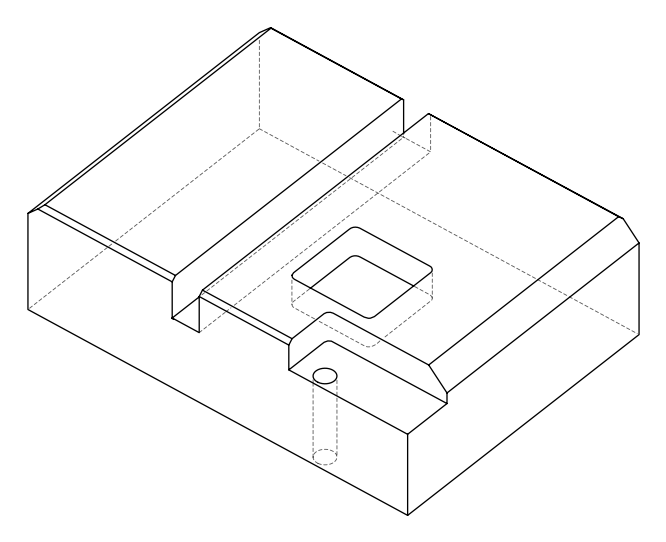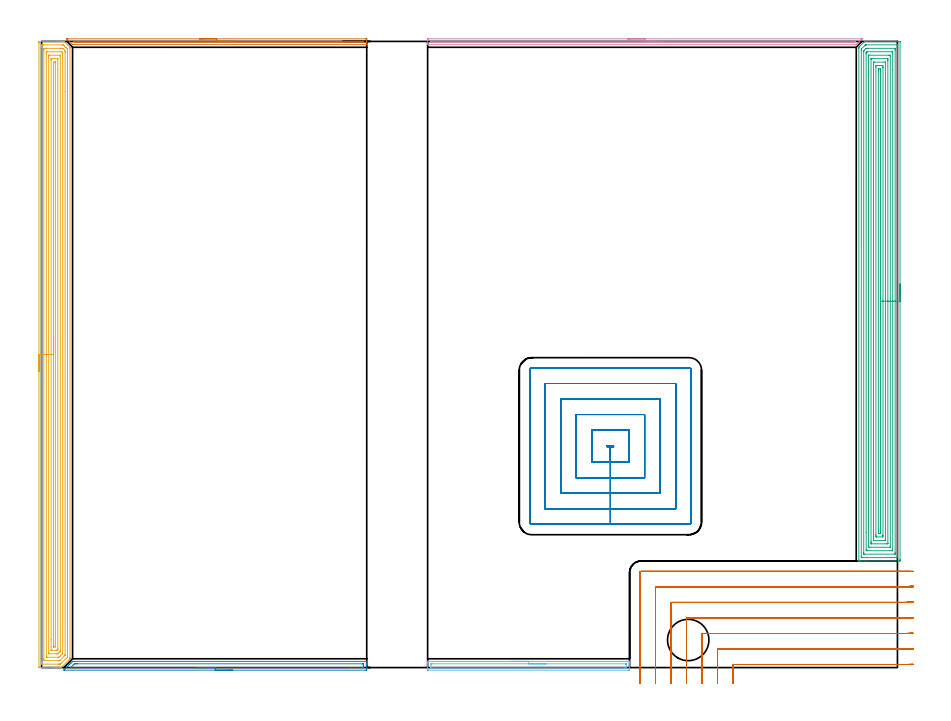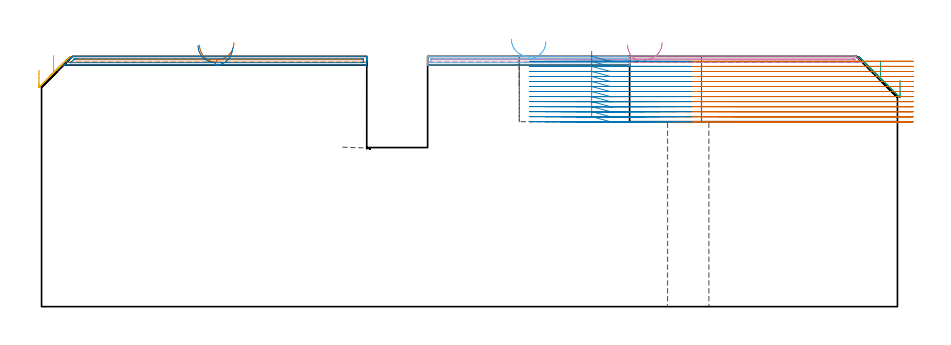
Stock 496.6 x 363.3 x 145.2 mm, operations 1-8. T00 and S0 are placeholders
(PLAN: 10 operations, 3 tool changes, 133.2 min)
(1 AREA_MILL | FG_CHAMFER_SURFACE | UGT0205_001 | 2.91 min | 1036 mm3)
(2 AREA_MILL_1 | FG_CHAMFER_SURFACE_1 | UGT0205_001 | 2.96 min | 2375 mm3)
(3 AREA_MILL_2 | FG_CHAMFER_SURFACE_2 | UGT0205_001 | 22.01 min | 88460 mm3)
(4 AREA_MILL_3 | FG_CHAMFER_SURFACE_3 | UGT0205_001 | 4.15 min | 1449 mm3)
(5 AREA_MILL_4 | FG_CHAMFER_SURFACE_4 | UGT0205_001 | 20.53 min | 58744 mm3)
(6 AREA_MILL_5 | FG_CHAMFER_SURFACE_5 | UGT0205_001 | 2.06 min | 1617 mm3)
(7 MILL_CORNER_NOTCH_RECTANGULAR | CORNER_NOTCH_RECTANGULAR | NXT0201_011 | Follow Part, ap 3, ae 75% | 33.61 min | 361281 mm3)
(8 MILL_RECTANGULAR_POCKET | POCKET_RECTANGULAR_STRAIGHT | NXT0201_011 | Follow Part, ap 3, ae 75% | 32.32 min | 409814 mm3)
(9 MILL_RECTANGULAR_SLOT | SLOT_RECTANGULAR | UGT0201_004 | Follow Part, ap 8, ae 75% | 12.19 min | 678312 mm3)
(10 INDEXABLE_INSERT_DRILL_THROUGH_HOLE_FROM_SOLID | STEP1HOLE | NXT0302_019 | 0.45 min | 48552 mm3)
(TOOL UGT0205_001 | Chamfer Mill 20 x 3 x 45 deg. | D20 FL50 Z2)
(TOOL NXT0201_011 | ENDMILL 12mm [2P460-1200-NA 1630] | D12 FL38 Z6)
(TOOL UGT0201_004 | End Mill 32 mm | D32 FL53 Z6)
(TOOL NXT0302_019 | Index. Insert Drill 24mm [880-D2400L25-05] | D24 PA176 FL120 Z2)
(OP 1 AREA_MILL)
G17 G21 G94 G90
T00 M6
G54
G17 G0 G90 X91.65 Y364.8 S1061 M3
G43 Z155.2 H0
Z151.8
G94 G1 X91.688 Z150.928 F250.
X91.802 Z150.064
X91.991 Z149.212
X92.253 Z148.38
X92.587 Z147.574
X92.99 Z146.8
X93.458 Z146.064
X93.99 Z145.372
X94.579 Z144.729
X95.222 Z144.14
X95.914 Z143.608
X96.65 Z143.14
X97.424 Z142.737
X98.23 Z142.403
X99.062 Z142.141
X99.914 Z141.952
X100.778 Z141.838
X101.65 Z141.8
X188.11
X188.361 Y364.798 Z141.802
X188.697 Y364.791 Z141.806
X188.7 Y364.698 Z141.899
Y363.538 Z143.058
Y362.971 Z143.628
Y362.662 Z143.938
Y361.649 Z144.95
X188.698 Y361.523 Z145.07
X188.69 Y361.402 Z145.188
X188.556 Y361.4 Z145.2
X18.755
X17.995 Y361.405 Z145.19
X17.949 Y361.45 Z145.146
X17.864 Y361.535 Z145.063
X14.949 Y364.451 Z142.149
X14.744 Y364.658 Z141.942
X14.619 Y364.793 Z141.806
X14.744 Y364.8 Z141.8
X101.65
Y363.386 Z143.214
X186.327 Y363.385 Z143.215
X186.485 Y363.383 Z143.217
X186.664 Y363.379 Z143.221
X186.691 Y363.37 Z143.23
X186.695 Y363.348 Z143.252
X186.697 Y363.324 Z143.276
X186.699 Y363.173 Z143.427
X186.693 Y362.917 Z143.683
X186.69 Y362.857 Z143.743
X186.682 Y362.821 Z143.779
X186.172 Y362.814 Z143.786
X19.412 Y362.815 Z143.785
X19.084 Y362.82 Z143.78
X19.048 Y362.821 Z143.779
X18.962 Y362.899 Z143.701
X18.849 Y363.004 Z143.596
X18.755 Y363.095 Z143.505
X18.539 Y363.315 Z143.285
X18.498 Y363.36 Z143.24
X18.484 Y363.377 Z143.223
X18.488 Y363.379 Z143.221
X18.538 Y363.381 Z143.219
X18.755 Y363.385 Z143.215
X18.911 Y363.386 Z143.214
X19.492
X101.65
X102.522 Z143.252
X103.386 Z143.366
X104.238 Z143.555
X105.07 Z143.817
X105.876 Z144.151
X106.65 Z144.554
X107.386 Z145.023
X108.078 Z145.554
X108.721 Z146.143
X109.31 Z146.786
X109.842 Z147.478
X110.31 Z148.214
X110.713 Z148.988
X111.047 Z149.794
X111.309 Z150.626
X111.498 Z151.478
X111.612 Z152.343
X111.65 Z153.214
G0 Z155.2
M5
M2
(OP 2 AREA_MILL_1)
G17 G21 G94 G90
T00 M6
G54
G17 G0 G90 X110.8 Y-1.5 S1061 M3
G43 Z155.2 H0
Z150.1
G94 G1 X110.762 Z149.228 F250.
X110.648 Z148.364
X110.459 Z147.512
X110.197 Z146.68
X109.863 Z145.874
X109.46 Z145.1
X108.992 Z144.364
X108.461 Z143.672
X107.871 Z143.029
X107.228 Z142.44
X106.536 Z141.908
X105.8 Z141.44
X105.026 Z141.037
X104.22 Z140.703
X103.388 Z140.441
X102.537 Z140.252
X101.672 Z140.138
X100.8 Z140.1
X13.04
X12.919 Y-1.493 Z140.106
X13.04 Y-1.363 Z140.237
X13.262 Y-1.138 Z140.462
X13.485 Y-0.915 Z140.684
X14.72 Y0.321 Z141.919
X14.821 Y0.423 Z142.019
X15.012 Y0.612 Z142.211
X15.887 Y1.488 Z143.086
X16.158 Y1.759 Z143.357
X16.323 Y1.925 Z143.52
X16.484 Y2.085 Z143.683
X16.603 Y2.204 Z143.802
X16.76 Y2.363 Z143.958
X16.914 Y2.515 Z144.113
X17.049 Y2.65 Z144.248
X17.198 Y2.8 Z144.396
X17.344 Y2.945 Z144.543
X17.494 Y3.095 Z144.693
X17.636 Y3.238 Z144.833
X17.94 Y3.539 Z145.138
X17.999 Y3.593 Z145.192
X18.831 Y3.6 Z145.2
X188.561
X188.69 Y3.597 Z145.188
X188.698 Y3.489 Z145.081
X188.7 Y3.374 Z144.972
Y2.691 Z144.29
Y2.035 Z143.634
Y1.488 Z143.083
Y1.214 Z142.811
Y0.612 Z142.209
Y0.339 Z141.936
Y-0.263 Z141.332
Y-0.837 Z140.758
X188.696 Y-1.138 Z140.457
X188.69 Y-1.492 Z140.104
X188.48 Y-1.496 Z140.101
X188.115 Y-1.5 Z140.1
X100.8
Y-0.086 Z141.514
X17.447 Y-0.085 Z141.515
X17.049 Y-0.083 Z141.517
X16.863 Y-0.08 Z141.52
X16.786 Y-0.076 Z141.524
X16.819 Y-0.037 Z141.563
X16.868 Y0.015 Z141.615
X17.049 Y0.199 Z141.799
X17.257 Y0.408 Z142.008
X18.337 Y1.488 Z143.088
X18.582 Y1.732 Z143.332
X18.831 Y1.978 Z143.578
X19.029 Y2.168 Z143.768
X19.722 Y2.181 Z143.781
X19.904 Y2.184 Z143.784
X20.613 Y2.186 Z143.786
X20.793
X186.333 Y2.185 Z143.785
X186.516 Y2.183 Z143.783
X186.664 Y2.179 Z143.779
X186.691 Y2.176 Z143.776
X186.695 Y2.157 Z143.757
X186.697 Y2.135 Z143.735
X186.7 Y2.003 Z143.603
Y1.488 Z143.088
Y1.128 Z142.728
X186.698 Y0.612 Z142.212
X186.694 Y0.259 Z141.859
X186.679 Y-0.079 Z141.521
X186.333 Y-0.083 Z141.517
X186.152 Y-0.085 Z141.515
X179.983 Y-0.086 Z141.514
X100.8
X99.929 Z141.552
X99.064 Z141.666
X98.212 Z141.855
X97.38 Z142.117
X96.574 Z142.451
X95.8 Z142.854
X95.064 Z143.323
X94.372 Z143.854
X93.729 Z144.443
X93.14 Z145.086
X92.609 Z145.778
X92.14 Z146.514
X91.737 Z147.288
X91.403 Z148.094
X91.141 Z148.926
X90.952 Z149.778
X90.838 Z150.643
X90.8 Z151.514
G0 Z155.2
M5
M2
(OP 3 AREA_MILL_2)
G17 G21 G94 G90
T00 M6
G54
G17 G0 G90 X498.1 Y222.55 S1061 M3
G43 Z155.2 H0
Z131.3
G94 G1 Y222.512 Z130.428 F250.
Y222.398 Z129.563
Y222.209 Z128.712
Y221.947 Z127.88
Y221.613 Z127.074
Y221.21 Z126.3
Y220.742 Z125.564
Y220.21 Z124.872
Y219.621 Z124.229
Y218.978 Z123.639
Y218.286 Z123.108
Y217.55 Z122.64
Y216.776 Z122.237
Y215.97 Z121.903
Y215.138 Z121.641
Y214.287 Z121.452
Y213.422 Z121.338
Y212.55 Z121.3
Y62.838
X498.099 Y62.422 Z121.301
X498.095 Y61.949 Z121.303
X498.092 Y61.809 Z121.306
X497.628 Y61.8 Z121.769
X477.935 Z141.46
X475.555 Z143.84
X474.863 Z144.536
X474.57 Z144.83
X474.212 Z145.179
X474.203 Y61.807 Z145.188
X474.2 Y61.975 Z145.2
Y359.104
X474.206 Y359.902 Z145.192
X474.298 Y359.997 Z145.1
X474.672 Y360.373 Z144.727
X477.424 Y363.125 Z141.974
X477.458 Y363.16 Z141.939
X477.525 Y363.229 Z141.868
X477.598 Y363.29 Z141.793
X477.664 Y363.299 Z141.727
X478.108 Y363.3 Z141.291
X478.395 Z141.005
X479.087 Z140.308
X480.315 Z139.082
X480.853 Z138.542
X481.467 Z137.929
X497.628 Z121.769
X497.899 Y363.297 Z121.498
X498.092 Y363.29 Z121.306
X498.099 Y363.095 Z121.299
X498.1 Y212.55 Z121.3
X496.686 Z122.714
Y63.896
X496.685 Y63.844 Z122.715
X496.682 Y63.82 Z122.718
X496.68 Y63.814 Z122.72
X496.669 Y63.81 Z122.731
X496.265 Y63.802 Z123.135
X493.066 Y63.8 Z126.334
X476.438 Y63.801 Z142.962
X475.956 Y63.803 Z143.444
X475.726 Y63.81 Z143.674
X475.621 Y63.826 Z143.779
X475.615 Y64.148 Z143.785
Y64.209
X475.614 Y358.21 Z143.786
X475.616 Y358.627 Z143.784
X475.619 Y358.835 Z143.781
X475.621 Y358.857 Z143.779
X475.63 Y358.872 Z143.77
X475.655 Y358.902 Z143.745
X475.704 Y358.953 Z143.696
X477.641 Y360.891 Z141.759
X477.926 Y361.172 Z141.474
X478.021 Y361.261 Z141.379
X478.054 Y361.29 Z141.346
X478.103 Y361.293 Z141.297
X478.204 Y361.296 Z141.196
X478.683 Y361.3 Z140.717
X495.862 Y361.299 Z123.538
X496.344 Y361.297 Z123.056
X496.574 Y361.29 Z122.826
X496.679 Y361.274 Z122.721
X496.685 Y360.952 Z122.715
Y360.891
X496.686 Y212.55 Z122.714
X495.272 Z124.128
X495.271 Y66.594 Z124.129
X495.269 Y65.996 Z124.131
X495.266 Y65.849 Z124.134
X495.265 Y65.819 Z124.135
X495.237 Y65.81 Z124.163
X495.17 Y65.803 Z124.23
X494.979 Y65.801 Z124.421
X477.321 Z142.079
X477.127 Y65.803 Z142.273
X477.072 Y65.806 Z142.328
X477.041 Y65.81 Z142.359
X477.035 Y65.822 Z142.365
X477.032 Y65.898 Z142.368
X477.03 Y65.996 Z142.37
X477.029 Y66.292 Z142.371
X477.028 Y66.89 Z142.372
X477.029 Y357.612 Z142.371
X477.031 Y357.711 Z142.369
X477.035 Y357.789 Z142.365
X477.04 Y357.829 Z142.36
X477.365 Y358.166 Z142.035
X478.303 Y359.104 Z141.097
X478.464 Y359.256 Z140.936
X478.493 Y359.282 Z140.907
X478.57 Y359.29 Z140.83
X478.699 Y359.295 Z140.701
X478.893 Y359.299 Z140.507
X494.979 Z124.421
X495.173 Y359.297 Z124.227
X495.228 Y359.294 Z124.172
X495.259 Y359.29 Z124.141
X495.265 Y359.278 Z124.135
X495.268 Y359.202 Z124.132
X495.27 Y359.104 Z124.13
X495.271 Y358.808 Z124.129
X495.272 Y358.21 Z124.128
Y212.55
X493.857 Z125.543
Y68.677
X493.853 Y68.03 Z125.547
X493.851 Y67.818 Z125.549
X493.647 Y67.81 Z125.753
X493.213 Y67.8 Z126.187
X493.197 Z126.203
X479.07 Z140.33
X478.651 Y67.807 Z140.749
X478.45 Y67.812 Z140.95
X478.448 Y67.928 Z140.952
X478.444 Y68.434 Z140.956
X478.443 Y78.273 Z140.957
Y356.181
X478.444 Y356.423 Z140.956
X478.448 Y356.748 Z140.952
X478.45 Y356.785 Z140.95
X478.469 Y356.81 Z140.931
X478.511 Y356.858 Z140.889
X478.583 Y356.933 Z140.817
X478.751 Y357.102 Z140.649
X478.887 Y357.234 Z140.513
X478.931 Y357.273 Z140.469
X478.953 Y357.29 Z140.447
X478.979 Y357.293 Z140.421
X479.087 Y357.299 Z140.313
X479.103 Y357.3 Z140.297
X493.23 Z126.17
X493.649 Y357.293 Z125.751
X493.85 Y357.288 Z125.55
X493.852 Y357.172 Z125.548
X493.856 Y356.666 Z125.544
X493.857 Y346.82 Z125.543
Y212.55
X492.443 Z126.957
Y70.236
X492.442 Y70.008 Z126.958
X492.438 Y69.856 Z126.962
X492.436 Y69.808 Z126.964
X492.432 Y69.806 Z126.968
X492.412 Y69.803 Z126.988
X492.331 Y69.801 Z127.069
X480.626 Y69.8 Z138.774
X479.97 Y69.804 Z139.43
X479.877 Y69.807 Z139.523
X479.868 Y69.809 Z139.532
X479.864 Y69.85 Z139.536
X479.86 Y69.97 Z139.54
X479.858 Y70.122 Z139.542
X479.857 Y70.578 Z139.543
Y354.864
X479.859 Y355.092 Z139.541
X479.862 Y355.244 Z139.538
X479.864 Y355.292 Z139.536
X479.868 Y355.294 Z139.532
X479.888 Y355.297 Z139.512
X479.97 Y355.299 Z139.43
X491.674 Y355.3 Z127.726
X492.331 Y355.296 Z127.069
X492.423 Y355.293 Z126.977
X492.432 Y355.292 Z126.968
X492.436 Y355.25 Z126.964
X492.44 Y355.129 Z126.96
X492.442 Y354.978 Z126.958
X492.443 Y354.75 Z126.957
Y354.636
Y212.55
X491.029 Z128.371
Y72.017
X491.027 Y71.899 Z128.373
X491.025 Y71.841 Z128.375
X491.023 Y71.818 Z128.377
X491.004 Y71.807 Z128.396
X490.565 Y71.803 Z128.835
X490.128 Y71.8 Z129.272
X481.735 Y71.801 Z137.665
X481.295 Y71.804 Z138.105
X481.278 Y71.81 Z138.122
X481.276 Y71.823 Z138.124
X481.273 Y72.252 Z138.127
X481.271 Y72.721 Z138.129
Y73.145
X481.272 Y353.083 Z138.128
X481.273 Y353.201 Z138.127
X481.275 Y353.259 Z138.125
X481.277 Y353.282 Z138.123
X481.296 Y353.293 Z138.104
X481.735 Y353.297 Z137.665
X482.172 Y353.3 Z137.228
X490.565 Y353.299 Z128.835
X491.005 Y353.296 Z128.395
X491.022 Y353.29 Z128.378
X491.024 Y353.277 Z128.376
X491.027 Y352.848 Z128.373
X491.029 Y352.379 Z128.371
Y351.955
Y212.55
X489.615 Z129.785
Y74.107
X489.609 Y73.816 Z129.791
X489.553 Y73.81 Z129.847
X489.428 Y73.805 Z129.972
X489.271 Y73.801 Z130.129
X482.752 Y73.8 Z136.648
X482.726 Y73.802 Z136.674
X482.699 Y73.806 Z136.701
X482.692 Y73.81 Z136.708
X482.689 Y73.817 Z136.711
X482.687 Y73.847 Z136.713
X482.685 Y73.971 Z136.715
Y74.039
X482.686 Y350.993 Z136.714
X482.692 Y351.284 Z136.708
X482.747 Y351.29 Z136.653
X482.872 Y351.295 Z136.528
X483.029 Y351.299 Z136.371
X489.446 Y351.3 Z129.954
X489.548 Z129.852
X489.574 Y351.298 Z129.826
X489.601 Y351.294 Z129.799
X489.608 Y351.29 Z129.792
X489.611 Y351.283 Z129.789
X489.613 Y351.253 Z129.787
X489.615 Y351.129 Z129.785
Y351.061
Y212.55
X488.201 Z131.199
X488.2 Y76.72 Z131.2
X488.199 Y76.433 Z131.201
X488.194 Y75.826 Z131.206
X487.941 Y75.801 Z131.459
X484.41 Y75.8 Z134.991
X484.384 Y75.802 Z135.016
X484.107 Y75.826 Z135.293
X484.102 Y76.111 Z135.298
X484.1 Y76.72 Z135.3
Y77.008
Y348.38
X484.101 Y348.667 Z135.299
X484.107 Y349.274 Z135.293
X484.36 Y349.299 Z135.04
X487.891 Y349.3 Z131.509
X487.916 Y349.298 Z131.484
X488.193 Y349.274 Z131.207
X488.198 Y348.989 Z131.202
X488.2 Y348.38 Z131.2
Y348.092
X488.201 Y212.55 Z131.199
X486.786 Z132.614
Y78.507
X486.783 Y77.866 Z132.617
X486.78 Y77.822 Z132.62
X486.778 Y77.81 Z132.622
X486.761 Y77.808 Z132.639
X486.674 Y77.803 Z132.726
X486.499 Y77.801 Z132.901
X485.723 Z133.677
X485.601 Y77.804 Z133.799
X485.541 Y77.809 Z133.859
X485.52 Y77.813 Z133.88
X485.519 Y77.831 Z133.881
X485.515 Y78.256 Z133.885
X485.514 Y78.507 Z133.886
Y79.151
Y346.593
X485.517 Y347.234 Z133.883
X485.52 Y347.278 Z133.88
X485.523 Y347.29 Z133.877
X485.539 Y347.292 Z133.861
X485.626 Y347.297 Z133.774
X485.801 Y347.299 Z133.599
X486.578 Z132.822
X486.699 Y347.296 Z132.701
X486.759 Y347.291 Z132.641
X486.78 Y347.287 Z132.62
X486.781 Y347.269 Z132.619
X486.785 Y346.844 Z132.615
X486.786 Y346.593 Z132.614
Y345.949
Y212.55
Y211.678 Z132.652
Y210.814 Z132.766
Y209.962 Z132.954
Y209.13 Z133.217
Y208.324 Z133.551
Y207.55 Z133.953
Y206.814 Z134.422
Y206.122 Z134.953
Y205.479 Z135.543
Y204.89 Z136.186
Y204.359 Z136.878
Y203.89 Z137.614
Y203.487 Z138.388
Y203.153 Z139.193
Y202.891 Z140.025
Y202.702 Z140.877
Y202.588 Z141.742
Y202.55 Z142.614
G0 Z155.2
M5
M2
(OP 4 AREA_MILL_3)
G17 G21 G94 G90
T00 M6
G54
G17 G0 G90 X340.05 Y364.8 S1061 M3
G43 Z155.2 H0
Z151.8
G94 G1 X340.088 Z150.928 F250.
X340.202 Z150.064
X340.391 Z149.212
X340.653 Z148.38
X340.987 Z147.574
X341.39 Z146.8
X341.858 Z146.064
X342.39 Z145.372
X342.979 Z144.729
X343.622 Z144.14
X344.314 Z143.608
X345.05 Z143.14
X345.824 Z142.737
X346.63 Z142.403
X347.462 Z142.141
X348.313 Z141.952
X349.178 Z141.838
X350.05 Z141.8
X476.085 Y364.799 Z141.799
X476.087 Y364.795 Z141.803
X476.085 Y364.785 Z141.813
X475.514 Y364.214 Z142.386
X475.278 Y363.977 Z142.619
X474.682 Y363.382 Z143.218
X474.597 Y363.296 Z143.303
X474.402 Y363.1 Z143.496
X473.85 Y362.55 Z144.049
X473.704 Y362.403 Z144.195
X473.525 Y362.223 Z144.373
X473.085 Y361.785 Z144.815
X472.811 Y361.511 Z145.086
X472.702 Y361.405 Z145.191
X471.918 Y361.4 Z145.2
X224.164
X224.01 Y361.402 Z145.188
X224.002 Y361.539 Z145.053
X224. Y361.683 Z144.916
Y362.017 Z144.582
Y362.662 Z143.933
Y363.86 Z142.736
X224.005 Y364.415 Z142.179
X224.01 Y364.791 Z141.804
X224.223 Y364.796 Z141.801
X224.61 Y364.8 Z141.8
X350.05
Y363.386 Z143.214
X471.181
X471.745 Y363.385 Z143.215
X471.918 Y363.383 Z143.217
X472.081 Y363.379 Z143.221
X472.209 Y363.371 Z143.229
X472.152 Y363.309 Z143.291
X472.014 Y363.166 Z143.434
X471.918 Y363.069 Z143.531
X471.709 Y362.867 Z143.733
X471.668 Y362.83 Z143.77
X471.606 Y362.821 Z143.779
X471.025 Y362.816 Z143.784
X470.87 Y362.815 Z143.785
X226.396
X226.239 Y362.816 Z143.784
X226.047 Y362.821 Z143.779
X226.009 Y362.824 Z143.776
X226.005 Y362.85 Z143.75
X226.003 Y362.88 Z143.72
X226.002 Y363.048 Z143.552
X226.01 Y363.358 Z143.242
X226.021 Y363.38 Z143.22
X226.036 Y363.382 Z143.218
X226.076 Y363.384 Z143.216
X226.16 Y363.385 Z143.215
X226.327 Y363.386 Z143.214
X350.05
X350.922 Z143.252
X351.786 Z143.366
X352.638 Z143.555
X353.47 Z143.817
X354.276 Z144.151
X355.05 Z144.554
X355.786 Z145.023
X356.478 Z145.554
X357.121 Z146.143
X357.71 Z146.786
X358.242 Z147.479
X358.71 Z148.214
X359.113 Z148.988
X359.447 Z149.794
X359.709 Z150.626
X359.898 Z151.478
X360.012 Z152.343
X360.05 Z153.214
G0 Z155.2
M5
M2
(OP 5 AREA_MILL_4)
G17 G21 G94 G90
T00 M6
G54
G17 G0 G90 X-1.5 Y171.65 S1061 M3
G43 Z155.2 H0
Z137.2
G94 G1 Y171.688 Z136.328 F250.
Y171.802 Z135.464
Y171.991 Z134.612
Y172.253 Z133.78
Y172.587 Z132.974
Y172.99 Z132.2
Y173.459 Z131.464
Y173.99 Z130.772
Y174.579 Z130.129
Y175.222 Z129.54
Y175.914 Z129.008
Y176.65 Z128.54
Y177.424 Z128.137
Y178.23 Z127.803
Y179.062 Z127.541
Y179.914 Z127.352
Y180.778 Z127.238
Y181.65 Z127.2
Y362.338
X-1.499 Y362.674 Z127.201
X-1.494 Y363.227 Z127.203
X-1.492 Y363.292 Z127.206
X-0.944 Y363.3 Z127.753
X9.722 Z138.417
X11.143 Z139.84
X11.5 Z140.195
X12.213 Z140.913
X12.921 Z141.621
X13.1 Z141.792
X13.105 Y363.299 Z141.797
X13.276 Y363.124 Z141.976
X16.389 Y360.013 Z145.088
X16.41 Y359.992 Z145.109
X16.494 Y359.907 Z145.192
X16.5 Y359.098 Z145.2
Y5.99
X16.496 Y5.1 Z145.196
X16.495 Y5.096 Z145.195
X16.389 Y4.988 Z145.087
X11.5 Y0.1 Z140.198
X11.407 Y0.01 Z140.104
X11.143 Y0. Z139.843
X10.436 Z139.135
X9.722 Z138.418
X8.477 Z137.174
X7.056 Z135.751
X-1.211 Y0.001 Z127.486
X-1.492 Y0.01 Z127.206
X-1.499 Y0.29 Z127.199
Y0.31
X-1.5 Y181.65 Z127.2
X-0.086 Z128.614
Y359.992
X-0.084 Y360.886 Z128.616
X-0.083 Y360.914 Z128.617
X-0.056 Y361.29 Z128.644
X0.424 Y361.298 Z129.124
X0.833 Y361.299 Z129.533
X1.31 Y361.3 Z130.01
X11.977 Z140.677
X12.389 Y361.297 Z141.089
X12.526 Y361.294 Z141.226
X12.634 Y361.29 Z141.334
X12.722 Y361.216 Z141.422
X13.063 Y360.886 Z141.763
X14.167 Y359.784 Z142.867
X14.849 Y359.098 Z143.549
X15.056 Y358.884 Z143.756
X15.084 Y358.204 Z143.784
X15.085 Y358.174 Z143.785
Y6.884
X15.084 Y6.855 Z143.784
X15.056 Y6.117 Z143.756
X14.995 Y6.05 Z143.695
X14.939 Y5.99 Z143.639
X11.364 Y2.414 Z140.064
X10.982 Y2.041 Z139.682
X10.959 Y2.021 Z139.659
X10.919 Y2.01 Z139.619
X10.817 Y2.006 Z139.517
X10.611 Y2.002 Z139.311
X10.134 Y2. Z138.834
X9.722 Z138.422
X0.833 Y2.001 Z129.533
X0.354 Y2.003 Z129.054
X-0.056 Y2.01 Z128.644
X-0.083 Y2.414 Z128.617
X-0.084 Y2.443 Z128.616
X-0.086 Y3.308 Z128.614
Y181.65
X1.328 Z130.028
X1.329 Y358.204 Z130.029
X1.33 Y358.599 Z130.03
X1.333 Y359.098 Z130.033
X1.335 Y359.286 Z130.035
X1.525 Y359.296 Z130.225
X1.722 Y359.298 Z130.422
X2.41 Y359.3 Z131.11
X11.3 Y359.299 Z140.
X11.5 Y359.298 Z140.2
X12.198 Y359.29 Z140.898
X12.389 Y359.112 Z141.089
X12.403 Y359.098 Z141.103
X13.278 Y358.224 Z141.978
X13.297 Y358.204 Z141.997
X13.665 Y357.815 Z142.365
X13.668 Y357.31 Z142.368
X13.671 Y356.915 Z142.371
X13.672 Y334.311 Z142.372
X13.671 Y7.383 Z142.371
X13.668 Y7.258 Z142.368
X13.665 Y7.197 Z142.365
X13.661 Y7.172 Z142.361
X13.643 Y7.152 Z142.343
X13.385 Y6.884 Z142.085
X10.657 Y4.156 Z139.357
X10.611 Y4.113 Z139.311
X10.519 Y4.03 Z139.219
X10.481 Y4.01 Z139.181
X10.439 Y4.007 Z139.139
X10.267 Y4.003 Z138.967
X9.923 Y4. Z138.623
X9.722 Z138.422
X1.722 Y4.001 Z130.422
X1.521 Y4.003 Z130.221
X1.388 Y4.007 Z130.088
X1.342 Y4.01 Z130.042
X1.335 Y4.026 Z130.035
X1.333 Y4.071 Z130.033
X1.331 Y4.202 Z130.031
X1.329 Y4.598 Z130.029
X1.328 Y5.096 Z130.028
Y181.65
X2.743 Z131.443
Y356.416
X2.747 Y357.173 Z131.447
X2.749 Y357.277 Z131.449
X2.841 Y357.29 Z131.541
X3.061 Y357.294 Z131.761
X3.5 Y357.3 Z132.2
X11.51 Z140.21
X11.724 Y357.29 Z140.424
X11.913 Y357.127 Z140.613
X12.019 Y357.024 Z140.719
X12.159 Y356.885 Z140.859
X12.248 Y356.792 Z140.948
X12.251 Y356.713 Z140.951
X12.256 Y356.55 Z140.956
X12.257 Y356.416 Z140.957
Y355.654
Y8.805
X12.256 Y8.672 Z140.956
X12.25 Y8.292 Z140.95
X12.244 Y8.205 Z140.944
X12.195 Y8.151 Z140.895
X12.108 Y8.06 Z140.808
X11.829 Y7.778 Z140.529
X11.664 Y7.613 Z140.364
X10.773 Y6.721 Z139.473
X10.611 Y6.56 Z139.311
X10.325 Y6.277 Z139.025
X10.122 Y6.08 Z138.822
X10.05 Y6.01 Z138.75
X9.712 Y6. Z138.412
X3.49 Z132.19
X3.057 Y6.006 Z131.757
X2.841 Y6.01 Z131.541
X2.75 Y6.019 Z131.45
X2.743 Y6.884 Z131.443
Y181.65
X4.157 Z132.857
Y354.861
X4.16 Y355.095 Z132.86
X4.164 Y355.25 Z132.864
X4.166 Y355.291 Z132.866
X4.181 Y355.294 Z132.881
X4.222 Y355.296 Z132.922
X4.389 Y355.299 Z133.089
X4.61 Y355.3 Z133.31
X10.611 Y355.299 Z139.311
X10.835 Y355.297 Z139.535
X10.84 Y355.292 Z139.54
X10.841 Y355.29 Z139.541
X10.843 Y354.628 Z139.543
Y354.395
Y10.227
X10.841 Y9.566 Z139.541
X10.839 Y9.337 Z139.539
X10.836 Y9.259 Z139.536
X10.791 Y9.202 Z139.491
X10.611 Y9.013 Z139.311
X10.442 Y8.842 Z139.142
X10.274 Y8.672 Z138.974
X9.996 Y8.396 Z138.696
X9.722 Y8.127 Z138.422
X9.606 Y8.016 Z138.306
X9.494 Y8.008 Z138.194
X8.833 Y8.001 Z137.533
X8.612 Y8. Z137.312
X4.389 Y8.001 Z133.089
X4.165 Y8.003 Z132.865
X4.16 Y8.008 Z132.86
X4.159 Y8.01 Z132.859
X4.157 Y8.672 Z132.857
Y8.905
Y181.65
X5.571 Z134.271
Y352.545
X5.573 Y352.84 Z134.273
X5.576 Y353.14 Z134.276
X5.578 Y353.28 Z134.278
X5.718 Y353.291 Z134.418
X6.167 Y353.297 Z134.867
X6.599 Y353.3 Z135.299
X7.056 Z135.756
X9.267 Y353.299 Z137.967
X9.406 Y353.293 Z138.106
X9.419 Y353.291 Z138.119
X9.422 Y353.279 Z138.122
X9.425 Y353.233 Z138.125
X9.428 Y353.136 Z138.128
X9.429 Y347.031 Z138.129
X9.428 Y10.756 Z138.128
X9.425 Y10.46 Z138.125
X9.422 Y10.311 Z138.122
X9.419 Y10.279 Z138.119
X9.396 Y10.251 Z138.096
X9.35 Y10.203 Z138.05
X9.218 Y10.073 Z137.918
X9.164 Y10.023 Z137.864
X9.061 Y10.01 Z137.761
X8.833 Y10.006 Z137.533
X8.401 Y10.001 Z137.101
X5.733 Z134.433
X5.594 Y10.008 Z134.294
X5.581 Y10.009 Z134.281
X5.578 Y10.021 Z134.278
X5.575 Y10.068 Z134.275
X5.572 Y10.164 Z134.272
X5.571 Y16.39 Z134.271
Y181.65
X6.985 Z135.685
X6.986 Y351.052 Z135.686
X6.987 Y351.122 Z135.687
X6.991 Y351.193 Z135.691
X7. Y351.29 Z135.7
X7.056 Y351.292 Z135.756
X7.699 Y351.299 Z136.399
X7.944 Y351.3 Z136.644
X7.98 Y351.298 Z136.68
X8. Y351.295 Z136.7
X8.007 Y351.292 Z136.707
X8.009 Y351.264 Z136.709
X8.014 Y351.123 Z136.714
X8.015 Y351.052 Z136.715
Y350.982
X8.014 Y12.248 Z136.714
X8.013 Y12.179 Z136.713
X8.009 Y12.107 Z136.709
X8. Y12.01 Z136.7
X7.944 Y12.008 Z136.644
X7.301 Y12.001 Z136.001
X7.056 Y12. Z135.756
X7.02 Y12.002 Z135.72
X7. Y12.005 Z135.7
X6.993 Y12.008 Z135.693
X6.991 Y12.037 Z135.691
X6.986 Y12.177 Z135.686
X6.985 Y13.212 Z135.685
Y181.65
Y182.522 Z135.723
Y183.387 Z135.837
Y184.238 Z136.026
Y185.07 Z136.288
Y185.876 Z136.622
Y186.65 Z137.025
Y187.386 Z137.494
Y188.078 Z138.025
Y188.721 Z138.614
Y189.31 Z139.257
Y189.842 Z139.95
Y190.31 Z140.685
Y190.713 Z141.459
Y191.047 Z142.265
Y191.309 Z143.097
Y191.498 Z143.949
Y191.612 Z144.814
Y191.65 Z145.685
G0 Z155.2
M5
M2
(OP 6 AREA_MILL_5)
G17 G21 G94 G90
T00 M6
G54
G17 G0 G90 X272.6 Y3.6 S1061 M3
G43 Z155.2 H0
G94 G1 X272.638 Z154.328 F250.
X272.752 Z153.463
X272.941 Z152.612
X273.203 Z151.78
X273.537 Z150.974
X273.94 Z150.2
X274.409 Z149.464
X274.94 Z148.772
X275.529 Z148.129
X276.172 Z147.539
X276.864 Z147.008
X277.6 Z146.54
X278.374 Z146.137
X279.18 Z145.803
X280.012 Z145.541
X280.864 Z145.352
X281.728 Z145.238
X282.6 Z145.2
X341.045
X341.19 Y3.605 Z145.195
X341.198 Y3.474 Z145.066
X341.2 Y3.345 Z144.945
Y2.977 Z144.577
Y2.363 Z143.957
Y0.305 Z141.902
Y-0.263 Z141.332
Y-0.854 Z140.742
X341.197 Y-1.138 Z140.458
X341.19 Y-1.492 Z140.104
X340.964 Y-1.497 Z140.101
X340.597 Y-1.5 Z140.1
X224.603
X224.236 Y-1.497 Z140.101
X224.01 Y-1.492 Z140.104
X224. Y-1.138 Z140.458
Y-0.854 Z140.742
Y-0.263 Z141.332
Y1.18 Z142.777
Y2.363 Z143.957
Y2.977 Z144.577
Y3.346 Z144.945
X224.002 Y3.474 Z145.066
X224.01 Y3.605 Z145.195
X224.153 Y3.6 Z145.2
X282.6
Y2.186 Z143.786
X338.813
X338.994 Y2.185 Z143.785
X339.155 Y2.181 Z143.781
X339.187 Y2.179 Z143.779
X339.193 Y2.158 Z143.758
X339.197 Y2.132 Z143.732
X339.2 Y1.983 Z143.583
X339.199 Y0.106 Z141.706
X339.196 Y0.005 Z141.605
X339.19 Y-0.062 Z141.538
X339.183 Y-0.08 Z141.52
X339.168 Y-0.081 Z141.519
X338.813 Y-0.085 Z141.515
X338.632 Y-0.086 Z141.514
X226.387
X226.206 Y-0.085 Z141.515
X226.045 Y-0.081 Z141.519
X226.013 Y-0.079 Z141.521
X226.007 Y-0.058 Z141.542
X226.003 Y-0.032 Z141.568
X226. Y0.117 Z141.717
X226.001 Y1.994 Z143.594
X226.004 Y2.095 Z143.695
X226.01 Y2.162 Z143.762
X226.017 Y2.179 Z143.779
X226.033 Y2.181 Z143.781
X226.387 Y2.185 Z143.785
X226.568 Y2.186 Z143.786
X282.6
X283.472 Z143.824
X284.337 Z143.938
X285.188 Z144.127
X286.02 Z144.389
X286.826 Z144.723
X287.6 Z145.126
X288.336 Z145.594
X289.028 Z146.125
X289.671 Z146.715
X290.26 Z147.358
X290.792 Z148.05
X291.26 Z148.786
X291.663 Z149.56
X291.997 Z150.366
X292.259 Z151.198
X292.448 Z152.049
X292.562 Z152.914
X292.6 Z153.786
G0 Z155.2
M5
M2
(OP 7 MILL_CORNER_NOTCH_RECTANGULAR)
G17 G21 G94 G90
T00 M6
G54
G17 G0 G90 X505.599 Y1.906 S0 M3
G43 Z155.2 H1
Z142.285
G94 G1 X502.6 Y1.822 F250.
G2 X501.072 Y1.8 R54. F500.
G1 X401.794
G3 X401.2 Y1.206 R0.6
G1 Y-6.
Y-9. F250.
G0 Z155.2
X505.598 Y10.928
Z142.285
G1 X502.6 Y10.826
G2 X501.072 Y10.8 R45. F500.
G1 X392.795
G3 X392.2 Y10.205 R0.6
G1 Y-6.
Y-9. F250.
G0 Z155.2
X505.597 Y19.96
Z142.285
G1 X502.6 Y19.832
G2 X501.072 Y19.8 R36. F500.
G1 X383.795
G3 X383.2 Y19.205 R0.6
G1 Y-6.
Y-9. F250.
G0 Z155.2
X505.595 Y29.013
Z142.285
G1 X502.6 Y28.843
G2 X501.072 Y28.8 R27. F500.
G1 X374.795
G3 X374.2 Y28.205 R0.6
G1 Y-6.
Y-9. F250.
G0 Z155.2
X505.589 Y38.12
Z142.285
G1 X502.6 Y37.865
G2 X501.072 Y37.8 R18. F500.
G1 X365.796
G3 X365.2 Y37.204 R0.6
G1 Y-6.
Y-9. F250.
G0 Z155.2
X505.556 Y47.44
Z142.285
G1 X502.6 Y46.931
G2 X501.072 Y46.8 R9. F500.
G1 X356.796
G3 X356.2 Y46.204 R0.6
G1 Y-6.
Y-9. F250.
G0 Z155.2
X504.072 Y55.8
Z142.285
G1 X501.072
X347.796 F500.
G3 X347.2 Y55.204 R0.6
G1 Y-6.
Y-9. F250.
G0 Z155.2
X505.599 Y1.906
Z139.369
G1 X502.6 Y1.822
G2 X501.072 Y1.8 R54. F500.
G1 X401.794
G3 X401.2 Y1.206 R0.6
G1 Y-6.
Y-9. F250.
G0 Z155.2
X505.598 Y10.928
Z139.369
G1 X502.6 Y10.826
G2 X501.072 Y10.8 R45. F500.
G1 X392.795
G3 X392.2 Y10.205 R0.6
G1 Y-6.
Y-9. F250.
G0 Z155.2
X505.597 Y19.96
Z139.369
G1 X502.6 Y19.832
G2 X501.072 Y19.8 R36. F500.
G1 X383.795
G3 X383.2 Y19.205 R0.6
G1 Y-6.
Y-9. F250.
G0 Z155.2
X505.595 Y29.013
Z139.369
G1 X502.6 Y28.843
G2 X501.072 Y28.8 R27. F500.
G1 X374.795
G3 X374.2 Y28.205 R0.6
G1 Y-6.
Y-9. F250.
G0 Z155.2
X505.589 Y38.12
Z139.369
G1 X502.6 Y37.865
G2 X501.072 Y37.8 R18. F500.
G1 X365.796
G3 X365.2 Y37.204 R0.6
G1 Y-6.
Y-9. F250.
G0 Z155.2
X505.556 Y47.44
Z139.369
G1 X502.6 Y46.931
G2 X501.072 Y46.8 R9. F500.
G1 X356.796
G3 X356.2 Y46.204 R0.6
G1 Y-6.
Y-9. F250.
G0 Z155.2
X504.072 Y55.8
Z139.369
G1 X501.072
X347.796 F500.
G3 X347.2 Y55.204 R0.6
G1 Y-6.
Y-9. F250.
G0 Z155.2
X505.599 Y1.906
Z136.454
G1 X502.6 Y1.822
G2 X501.072 Y1.8 R54. F500.
G1 X401.795
G3 X401.2 Y1.206 R0.6
G1 Y-6.
Y-9. F250.
G0 Z155.2
X505.598 Y10.928
Z136.454
G1 X502.6 Y10.826
G2 X501.072 Y10.8 R45. F500.
G1 X392.795
G3 X392.2 Y10.205 R0.6
G1 Y-6.
Y-9. F250.
G0 Z155.2
X505.597 Y19.96
Z136.454
G1 X502.6 Y19.832
G2 X501.072 Y19.8 R36. F500.
G1 X383.795
G3 X383.2 Y19.205 R0.6
G1 Y-6.
Y-9. F250.
G0 Z155.2
X505.595 Y29.013
Z136.454
G1 X502.6 Y28.843
G2 X501.072 Y28.8 R27. F500.
G1 X374.795
G3 X374.2 Y28.205 R0.6
G1 Y-6.
Y-9. F250.
G0 Z155.2
X505.589 Y38.12
Z136.454
G1 X502.6 Y37.865
G2 X501.072 Y37.8 R18. F500.
G1 X365.796
G3 X365.2 Y37.204 R0.6
G1 Y-6.
Y-9. F250.
G0 Z155.2
X505.556 Y47.44
Z136.454
G1 X502.6 Y46.931
G2 X501.072 Y46.8 R9. F500.
G1 X356.796
G3 X356.2 Y46.204 R0.6
G1 Y-6.
Y-9. F250.
G0 Z155.2
X504.072 Y55.8
Z136.454
G1 X501.072
X347.796 F500.
G3 X347.2 Y55.204 R0.6
G1 Y-6.
Y-9. F250.
G0 Z155.2
X505.599 Y1.906
Z133.538
G1 X502.6 Y1.822
G2 X501.072 Y1.8 R54. F500.
G1 X401.794
G3 X401.2 Y1.206 R0.6
G1 Y-6.
Y-9. F250.
G0 Z155.2
X505.598 Y10.928
Z133.538
G1 X502.6 Y10.826
G2 X501.072 Y10.8 R45. F500.
G1 X392.795
G3 X392.2 Y10.205 R0.6
G1 Y-6.
Y-9. F250.
G0 Z155.2
X505.597 Y19.96
Z133.538
G1 X502.6 Y19.832
G2 X501.072 Y19.8 R36. F500.
G1 X383.795
G3 X383.2 Y19.205 R0.6
G1 Y-6.
Y-9. F250.
G0 Z155.2
X505.595 Y29.013
Z133.538
G1 X502.6 Y28.843
G2 X501.072 Y28.8 R27. F500.
G1 X374.795
G3 X374.2 Y28.205 R0.6
G1 Y-6.
Y-9. F250.
G0 Z155.2
X505.589 Y38.12
Z133.538
G1 X502.6 Y37.865
G2 X501.072 Y37.8 R18. F500.
G1 X365.796
G3 X365.2 Y37.204 R0.6
G1 Y-6.
Y-9. F250.
G0 Z155.2
X505.556 Y47.44
Z133.538
G1 X502.6 Y46.931
G2 X501.072 Y46.8 R9. F500.
G1 X356.796
G3 X356.2 Y46.204 R0.6
G1 Y-6.
Y-9. F250.
G0 Z155.2
X504.072 Y55.8
Z133.538
G1 X501.072
X347.796 F500.
G3 X347.2 Y55.204 R0.6
G1 Y-6.
Y-9. F250.
G0 Z155.2
X505.599 Y1.906
Z130.623
G1 X502.6 Y1.822
G2 X501.072 Y1.8 R54. F500.
G1 X401.794
G3 X401.2 Y1.206 R0.6
G1 Y-6.
Y-9. F250.
G0 Z155.2
X505.598 Y10.928
Z130.623
G1 X502.6 Y10.826
G2 X501.072 Y10.8 R45. F500.
G1 X392.795
G3 X392.2 Y10.205 R0.6
G1 Y-6.
Y-9. F250.
G0 Z155.2
X505.597 Y19.96
Z130.623
G1 X502.6 Y19.832
G2 X501.072 Y19.8 R36. F500.
G1 X383.795
G3 X383.2 Y19.205 R0.6
G1 Y-6.
Y-9. F250.
G0 Z155.2
X505.595 Y29.013
Z130.623
G1 X502.6 Y28.843
G2 X501.072 Y28.8 R27. F500.
G1 X374.795
G3 X374.2 Y28.205 R0.6
G1 Y-6.
Y-9. F250.
G0 Z155.2
X505.589 Y38.12
Z130.623
G1 X502.6 Y37.865
G2 X501.072 Y37.8 R18. F500.
G1 X365.796
G3 X365.2 Y37.204 R0.6
G1 Y-6.
Y-9. F250.
G0 Z155.2
X505.556 Y47.44
Z130.623
G1 X502.6 Y46.931
G2 X501.072 Y46.8 R9. F500.
G1 X356.796
G3 X356.2 Y46.204 R0.6
G1 Y-6.
Y-9. F250.
G0 Z155.2
X504.072 Y55.8
Z130.623
G1 X501.072
X347.796 F500.
G3 X347.2 Y55.204 R0.6
G1 Y-6.
Y-9. F250.
G0 Z155.2
X505.6 Y1.816
Z127.708
G1 X502.6 Y1.801
X502.331 Y1.8 F500.
X401.794
G3 X401.2 Y1.206 R0.6
G1 Y-6.
Y-9. F250.
G0 Z155.2
X505.6 Y10.819
Z127.708
G1 X502.6 Y10.801
X502.331 Y10.8 F500.
X392.795
G3 X392.2 Y10.205 R0.6
G1 Y-6.
Y-9. F250.
G0 Z155.2
X505.6 Y19.823
Z127.708
G1 X502.6 Y19.801
G2 X502.331 Y19.8 R36. F500.
G1 X383.795
G3 X383.2 Y19.205 R0.6
G1 Y-6.
Y-9. F250.
G0 Z155.2
X505.6 Y28.831
Z127.708
G1 X502.6 Y28.801
G2 X502.331 Y28.8 R27. F500.
G1 X374.795
G3 X374.2 Y28.205 R0.6
G1 Y-6.
Y-9. F250.
G0 Z155.2
X505.6 Y37.847
Z127.708
G1 X502.6 Y37.802
G2 X502.331 Y37.8 R18. F500.
G1 X365.796
G3 X365.2 Y37.204 R0.6
G1 Y-6.
Y-9. F250.
G0 Z155.2
X505.599 Y46.894
Z127.708
G1 X502.6 Y46.804
G2 X502.331 Y46.8 R9. F500.
G1 X356.796
G3 X356.2 Y46.204 R0.6
G1 Y-6.
Y-9. F250.
G0 Z155.2
X505.331 Y55.8
Z127.708
G1 X502.331
X347.796 F500.
G3 X347.2 Y55.204 R0.6
G1 Y-6.
Y-9. F250.
G0 Z155.2
X505.6 Y1.8
Z124.792
G1 X502.6
X401.794 F500.
G3 X401.2 Y1.206 R0.6
G1 Y-6.
Y-9. F250.
G0 Z155.2
X505.6 Y10.8
Z124.792
G1 X502.6
X392.795 F500.
G3 X392.2 Y10.205 R0.6
G1 Y-6.
Y-9. F250.
G0 Z155.2
X505.6 Y19.8
Z124.792
G1 X502.6
X383.795 F500.
G3 X383.2 Y19.205 R0.6
G1 Y-6.
Y-9. F250.
G0 Z155.2
X505.6 Y28.8
Z124.792
G1 X502.6
X374.795 F500.
G3 X374.2 Y28.205 R0.6
G1 Y-6.
Y-9. F250.
G0 Z155.2
X505.6 Y37.8
Z124.792
G1 X502.6
X365.796 F500.
G3 X365.2 Y37.204 R0.6
G1 Y-6.
Y-9. F250.
G0 Z155.2
X505.6 Y46.8
Z124.792
G1 X502.6
X356.796 F500.
G3 X356.2 Y46.204 R0.6
G1 Y-6.
Y-9. F250.
G0 Z155.2
X505.6 Y55.8
Z124.792
G1 X502.6
X347.796 F500.
G3 X347.2 Y55.204 R0.6
G1 Y-6.
Y-9. F250.
G0 Z155.2
X505.6 Y1.8
Z121.877
G1 X502.6
X401.794 F500.
G3 X401.2 Y1.206 R0.6
G1 Y-6.
Y-9. F250.
G0 Z155.2
X505.6 Y10.8
Z121.877
G1 X502.6
X392.795 F500.
G3 X392.2 Y10.205 R0.6
G1 Y-6.
Y-9. F250.
G0 Z155.2
X505.6 Y19.8
Z121.877
G1 X502.6
X383.795 F500.
G3 X383.2 Y19.205 R0.6
G1 Y-6.
Y-9. F250.
G0 Z155.2
X505.6 Y28.8
Z121.877
G1 X502.6
X374.795 F500.
G3 X374.2 Y28.205 R0.6
G1 Y-6.
Y-9. F250.
G0 Z155.2
X505.6 Y37.8
Z121.877
G1 X502.6
X365.796 F500.
G3 X365.2 Y37.204 R0.6
G1 Y-6.
Y-9. F250.
G0 Z155.2
X505.6 Y46.8
Z121.877
G1 X502.6
X356.796 F500.
G3 X356.2 Y46.204 R0.6
G1 Y-6.
Y-9. F250.
G0 Z155.2
X505.6 Y55.8
Z121.877
G1 X502.6
X347.796 F500.
G3 X347.2 Y55.204 R0.6
G1 Y-6.
Y-9. F250.
G0 Z155.2
X505.6 Y1.8
Z118.962
G1 X502.6
X401.794 F500.
G3 X401.2 Y1.206 R0.6
G1 Y-6.
Y-9. F250.
G0 Z155.2
X505.6 Y10.8
Z118.962
G1 X502.6
X392.795 F500.
G3 X392.2 Y10.205 R0.6
G1 Y-6.
Y-9. F250.
G0 Z155.2
X505.6 Y19.8
Z118.962
G1 X502.6
X383.795 F500.
G3 X383.2 Y19.205 R0.6
G1 Y-6.
Y-9. F250.
G0 Z155.2
X505.6 Y28.8
Z118.962
G1 X502.6
X374.795 F500.
G3 X374.2 Y28.205 R0.6
G1 Y-6.
Y-9. F250.
G0 Z155.2
X505.6 Y37.8
Z118.962
G1 X502.6
X365.796 F500.
G3 X365.2 Y37.204 R0.6
G1 Y-6.
Y-9. F250.
G0 Z155.2
X505.6 Y46.8
Z118.962
G1 X502.6
X356.796 F500.
G3 X356.2 Y46.204 R0.6
G1 Y-6.
Y-9. F250.
G0 Z155.2
X505.6 Y55.8
Z118.962
G1 X502.6
X347.796 F500.
G3 X347.2 Y55.204 R0.6
G1 Y-6.
Y-9. F250.
G0 Z155.2
X505.6 Y1.8
Z116.046
G1 X502.6
X401.794 F500.
G3 X401.2 Y1.206 R0.6
G1 Y-6.
Y-9. F250.
G0 Z155.2
X505.6 Y10.8
Z116.046
G1 X502.6
X392.795 F500.
G3 X392.2 Y10.205 R0.6
G1 Y-6.
Y-9. F250.
G0 Z155.2
X505.6 Y19.8
Z116.046
G1 X502.6
X383.795 F500.
G3 X383.2 Y19.205 R0.6
G1 Y-6.
Y-9. F250.
G0 Z155.2
X505.6 Y28.8
Z116.046
G1 X502.6
X374.795 F500.
G3 X374.2 Y28.205 R0.6
G1 Y-6.
Y-9. F250.
G0 Z155.2
X505.6 Y37.8
Z116.046
G1 X502.6
X365.796 F500.
G3 X365.2 Y37.204 R0.6
G1 Y-6.
Y-9. F250.
G0 Z155.2
X505.6 Y46.8
Z116.046
G1 X502.6
X356.796 F500.
G3 X356.2 Y46.204 R0.6
G1 Y-6.
Y-9. F250.
G0 Z155.2
X505.6 Y55.8
Z116.046
G1 X502.6
X347.796 F500.
G3 X347.2 Y55.204 R0.6
G1 Y-6.
Y-9. F250.
G0 Z155.2
X505.6 Y1.8
Z113.131
G1 X502.6
X401.794 F500.
G3 X401.2 Y1.206 R0.6
G1 Y-6.
Y-9. F250.
G0 Z155.2
X505.6 Y10.8
Z113.131
G1 X502.6
X392.795 F500.
G3 X392.2 Y10.205 R0.6
G1 Y-6.
Y-9. F250.
G0 Z155.2
X505.6 Y19.8
Z113.131
G1 X502.6
X383.795 F500.
G3 X383.2 Y19.205 R0.6
G1 Y-6.
Y-9. F250.
G0 Z155.2
X505.6 Y28.8
Z113.131
G1 X502.6
X374.795 F500.
G3 X374.2 Y28.205 R0.6
G1 Y-6.
Y-9. F250.
G0 Z155.2
X505.6 Y37.8
Z113.131
G1 X502.6
X365.796 F500.
G3 X365.2 Y37.204 R0.6
G1 Y-6.
Y-9. F250.
G0 Z155.2
X505.6 Y46.8
Z113.131
G1 X502.6
X356.796 F500.
G3 X356.2 Y46.204 R0.6
G1 Y-6.
Y-9. F250.
G0 Z155.2
X505.6 Y55.8
Z113.131
G1 X502.6
X347.796 F500.
G3 X347.2 Y55.204 R0.6
G1 Y-6.
Y-9. F250.
G0 Z155.2
X505.6 Y1.8
Z110.215
G1 X502.6
X401.794 F500.
G3 X401.2 Y1.206 R0.6
G1 Y-6.
Y-9. F250.
G0 Z155.2
X505.6 Y10.8
Z110.215
G1 X502.6
X392.795 F500.
G3 X392.2 Y10.205 R0.6
G1 Y-6.
Y-9. F250.
G0 Z155.2
X505.6 Y19.8
Z110.215
G1 X502.6
X383.795 F500.
G3 X383.2 Y19.205 R0.6
G1 Y-6.
Y-9. F250.
G0 Z155.2
X505.6 Y28.8
Z110.215
G1 X502.6
X374.795 F500.
G3 X374.2 Y28.205 R0.6
G1 Y-6.
Y-9. F250.
G0 Z155.2
X505.6 Y37.8
Z110.215
G1 X502.6
X365.796 F500.
G3 X365.2 Y37.204 R0.6
G1 Y-6.
Y-9. F250.
G0 Z155.2
X505.6 Y46.8
Z110.215
G1 X502.6
X356.796 F500.
G3 X356.2 Y46.204 R0.6
G1 Y-6.
Y-9. F250.
G0 Z155.2
X505.6 Y55.8
Z110.215
G1 X502.6
X347.796 F500.
G3 X347.2 Y55.204 R0.6
G1 Y-6.
Y-9. F250.
G0 Z155.2
X505.6 Y1.8
Z107.3
G1 X502.6
X401.794 F500.
G3 X401.2 Y1.206 R0.6
G1 Y-6.
Y-9. F250.
G0 Z155.2
X505.6 Y10.8
Z107.3
G1 X502.6
X392.795 F500.
G3 X392.2 Y10.205 R0.6
G1 Y-6.
Y-9. F250.
G0 Z155.2
X505.6 Y19.8
Z107.3
G1 X502.6
X383.795 F500.
G3 X383.2 Y19.205 R0.6
G1 Y-6.
Y-9. F250.
G0 Z155.2
X505.6 Y28.8
Z107.3
G1 X502.6
X374.795 F500.
G3 X374.2 Y28.205 R0.6
G1 Y-6.
Y-9. F250.
G0 Z155.2
X505.6 Y37.8
Z107.3
G1 X502.6
X365.796 F500.
G3 X365.2 Y37.204 R0.6
G1 Y-6.
Y-9. F250.
G0 Z155.2
X505.6 Y46.8
Z107.3
G1 X502.6
X356.796 F500.
G3 X356.2 Y46.204 R0.6
G1 Y-6.
Y-9. F250.
G0 Z155.2
X505.6 Y55.8
Z107.3
G1 X502.6
X347.796 F500.
G3 X347.2 Y55.204 R0.6
G1 Y-6.
Y-9. F250.
G0 Z155.2
M5
M2
(OP 8 MILL_RECTANGULAR_POCKET)
G17 G21 G94 G90
T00 M6
G54
G17 G0 G90 X319.2 Y130.326 S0 M3
G43 Z155.2 H1
Z148.2
G94 G1 Y119.1 Z145.192 F250.
X330.05 Z142.285
Y128.1
X331.9 F500.
Y128.8
X328.2
Y128.1
X330.05
Y119.1
X340.9
Y137.8
X319.2
Y119.1
X330.05
Y110.1
X349.9
Y146.8
X310.2
Y110.1
X330.05
Y101.1
X358.9
Y155.8
X301.2
Y101.1
X330.05
Y92.1
X367.9
Y164.8
X292.2
Y92.1
X330.05
Y83.1
X375.7
G3 X376.9 Y84.3 R1.2
G1 Y172.6
G3 X375.7 Y173.8 R1.2
G1 X284.4
G3 X283.2 Y172.6 R1.2
G1 Y84.3
G3 X284.4 Y83.1 R1.2
G1 X330.05
X331.05
G0 X319.2 Y130.326 Z145.285
G1 Y119.1 Z142.276 F250.
X330.05 Z139.369
Y128.1
X331.9 F500.
Y128.8
X328.2
Y128.1
X330.05
Y119.1
X340.9
Y137.8
X319.2
Y119.1
X330.05
Y110.1
X349.9
Y146.8
X310.2
Y110.1
X330.05
Y101.1
X358.9
Y155.8
X301.2
Y101.1
X330.05
Y92.1
X367.9
Y164.8
X292.2
Y92.1
X330.05
Y83.1
X375.7
G3 X376.9 Y84.3 R1.2
G1 Y172.6
G3 X375.7 Y173.8 R1.2
G1 X284.4
G3 X283.2 Y172.6 R1.2
G1 Y84.3
G3 X284.4 Y83.1 R1.2
G1 X330.05
X331.05
G0 X319.2 Y130.326 Z142.369
G1 Y119.1 Z139.361 F250.
X330.05 Z136.454
Y128.1
X331.9 F500.
Y128.8
X328.2
Y128.1
X330.05
Y119.1
X340.9
Y137.8
X319.2
Y119.1
X330.05
Y110.1
X349.9
Y146.8
X310.2
Y110.1
X330.05
Y101.1
X358.9
Y155.8
X301.2
Y101.1
X330.05
Y92.1
X367.9
Y164.8
X292.2
Y92.1
X330.05
Y83.1
X375.7
G3 X376.9 Y84.3 R1.2
G1 Y172.6
G3 X375.7 Y173.8 R1.2
G1 X284.4
G3 X283.2 Y172.6 R1.2
G1 Y84.3
G3 X284.4 Y83.1 R1.2
G1 X330.05
X331.05
G0 X319.2 Y130.326 Z139.454
G1 Y119.1 Z136.446 F250.
X330.05 Z133.538
Y128.1
X331.9 F500.
Y128.8
X328.2
Y128.1
X330.05
Y119.1
X340.9
Y137.8
X319.2
Y119.1
X330.05
Y110.1
X349.9
Y146.8
X310.2
Y110.1
X330.05
Y101.1
X358.9
Y155.8
X301.2
Y101.1
X330.05
Y92.1
X367.9
Y164.8
X292.2
Y92.1
X330.05
Y83.1
X375.7
G3 X376.9 Y84.3 R1.2
G1 Y172.6
G3 X375.7 Y173.8 R1.2
G1 X284.4
G3 X283.2 Y172.6 R1.2
G1 Y84.3
G3 X284.4 Y83.1 R1.2
G1 X330.05
X331.05
G0 X319.2 Y130.326 Z136.538
G1 Y119.1 Z133.53 F250.
X330.05 Z130.623
Y128.1
X331.9 F500.
Y128.8
X328.2
Y128.1
X330.05
Y119.1
X340.9
Y137.8
X319.2
Y119.1
X330.05
Y110.1
X349.9
Y146.8
X310.2
Y110.1
X330.05
Y101.1
X358.9
Y155.8
X301.2
Y101.1
X330.05
Y92.1
X367.9
Y164.8
X292.2
Y92.1
X330.05
Y83.1
X375.7
G3 X376.9 Y84.3 R1.2
G1 Y172.6
G3 X375.7 Y173.8 R1.2
G1 X284.4
G3 X283.2 Y172.6 R1.2
G1 Y84.3
G3 X284.4 Y83.1 R1.2
G1 X330.05
X331.05
G0 X319.2 Y130.326 Z133.623
G1 Y119.1 Z130.615 F250.
X330.05 Z127.708
Y128.1
X331.9 F500.
Y128.8
X328.2
Y128.1
X330.05
Y119.1
X340.9
Y137.8
X319.2
Y119.1
X330.05
Y110.1
X349.9
Y146.8
X310.2
Y110.1
X330.05
Y101.1
X358.9
Y155.8
X301.2
Y101.1
X330.05
Y92.1
X367.9
Y164.8
X292.2
Y92.1
X330.05
Y83.1
X375.7
G3 X376.9 Y84.3 R1.2
G1 Y172.6
G3 X375.7 Y173.8 R1.2
G1 X284.4
G3 X283.2 Y172.6 R1.2
G1 Y84.3
G3 X284.4 Y83.1 R1.2
G1 X330.05
X331.05
G0 X319.2 Y130.326 Z130.708
G1 Y119.1 Z127.7 F250.
X330.05 Z124.792
Y128.1
X331.9 F500.
Y128.8
X328.2
Y128.1
X330.05
Y119.1
X340.9
Y137.8
X319.2
Y119.1
X330.05
Y110.1
X349.9
Y146.8
X310.2
Y110.1
X330.05
Y101.1
X358.9
Y155.8
X301.2
Y101.1
X330.05
Y92.1
X367.9
Y164.8
X292.2
Y92.1
X330.05
Y83.1
X375.7
G3 X376.9 Y84.3 R1.2
G1 Y172.6
G3 X375.7 Y173.8 R1.2
G1 X284.4
G3 X283.2 Y172.6 R1.2
G1 Y84.3
G3 X284.4 Y83.1 R1.2
G1 X330.05
X331.05
G0 X319.2 Y130.326 Z127.792
G1 Y119.1 Z124.784 F250.
X330.05 Z121.877
Y128.1
X331.9 F500.
Y128.8
X328.2
Y128.1
X330.05
Y119.1
X340.9
Y137.8
X319.2
Y119.1
X330.05
Y110.1
X349.9
Y146.8
X310.2
Y110.1
X330.05
Y101.1
X358.9
Y155.8
X301.2
Y101.1
X330.05
Y92.1
X367.9
Y164.8
X292.2
Y92.1
X330.05
Y83.1
X375.7
G3 X376.9 Y84.3 R1.2
G1 Y172.6
G3 X375.7 Y173.8 R1.2
G1 X284.4
G3 X283.2 Y172.6 R1.2
G1 Y84.3
G3 X284.4 Y83.1 R1.2
G1 X330.05
X331.05
G0 X319.2 Y130.326 Z124.877
G1 Y119.1 Z121.869 F250.
X330.05 Z118.962
Y128.1
X331.9 F500.
Y128.8
X328.2
Y128.1
X330.05
Y119.1
X340.9
Y137.8
X319.2
Y119.1
X330.05
Y110.1
X349.9
Y146.8
X310.2
Y110.1
X330.05
Y101.1
X358.9
Y155.8
X301.2
Y101.1
X330.05
Y92.1
X367.9
Y164.8
X292.2
Y92.1
X330.05
Y83.1
X375.7
G3 X376.9 Y84.3 R1.2
G1 Y172.6
G3 X375.7 Y173.8 R1.2
G1 X284.4
G3 X283.2 Y172.6 R1.2
G1 Y84.3
G3 X284.4 Y83.1 R1.2
G1 X330.05
X331.05
G0 X319.2 Y130.326 Z121.962
G1 Y119.1 Z118.953 F250.
X330.05 Z116.046
Y128.1
X331.9 F500.
Y128.8
X328.2
Y128.1
X330.05
Y119.1
X340.9
Y137.8
X319.2
Y119.1
X330.05
Y110.1
X349.9
Y146.8
X310.2
Y110.1
X330.05
Y101.1
X358.9
Y155.8
X301.2
Y101.1
X330.05
Y92.1
X367.9
Y164.8
X292.2
Y92.1
X330.05
Y83.1
X375.7
G3 X376.9 Y84.3 R1.2
G1 Y172.6
G3 X375.7 Y173.8 R1.2
G1 X284.4
G3 X283.2 Y172.6 R1.2
G1 Y84.3
G3 X284.4 Y83.1 R1.2
G1 X330.05
X331.05
G0 X319.2 Y130.326 Z119.046
G1 Y119.1 Z116.038 F250.
X330.05 Z113.131
Y128.1
X331.9 F500.
Y128.8
X328.2
Y128.1
X330.05
Y119.1
X340.9
Y137.8
X319.2
Y119.1
X330.05
Y110.1
X349.9
Y146.8
X310.2
Y110.1
X330.05
Y101.1
X358.9
Y155.8
X301.2
Y101.1
X330.05
Y92.1
X367.9
Y164.8
X292.2
Y92.1
X330.05
Y83.1
X375.7
G3 X376.9 Y84.3 R1.2
G1 Y172.6
G3 X375.7 Y173.8 R1.2
G1 X284.4
G3 X283.2 Y172.6 R1.2
G1 Y84.3
G3 X284.4 Y83.1 R1.2
G1 X330.05
X331.05
G0 X319.2 Y130.326 Z116.131
G1 Y119.1 Z113.123 F250.
X330.05 Z110.215
Y128.1
X331.9 F500.
Y128.8
X328.2
Y128.1
X330.05
Y119.1
X340.9
Y137.8
X319.2
Y119.1
X330.05
Y110.1
X349.9
Y146.8
X310.2
Y110.1
X330.05
Y101.1
X358.9
Y155.8
X301.2
Y101.1
X330.05
Y92.1
X367.9
Y164.8
X292.2
Y92.1
X330.05
Y83.1
X375.7
G3 X376.9 Y84.3 R1.2
G1 Y172.6
G3 X375.7 Y173.8 R1.2
G1 X284.4
G3 X283.2 Y172.6 R1.2
G1 Y84.3
G3 X284.4 Y83.1 R1.2
G1 X330.05
X331.05
G0 X319.2 Y130.326 Z113.215
G1 Y119.1 Z110.207 F250.
X330.05 Z107.3
Y128.1
X331.9 F500.
Y128.8
X328.2
Y128.1
X330.05
Y119.1
X340.9
Y137.8
X319.2
Y119.1
X330.05
Y110.1
X349.9
Y146.8
X310.2
Y110.1
X330.05
Y101.1
X358.9
Y155.8
X301.2
Y101.1
X330.05
Y92.1
X367.9
Y164.8
X292.2
Y92.1
X330.05
Y83.1
X375.7
G3 X376.9 Y84.3 R1.2
G1 Y172.6
G3 X375.7 Y173.8 R1.2
G1 X284.4
G3 X283.2 Y172.6 R1.2
G1 Y84.3
G3 X284.4 Y83.1 R1.2
G1 X330.05
X331.05
G0 Z155.2
M5
M2
